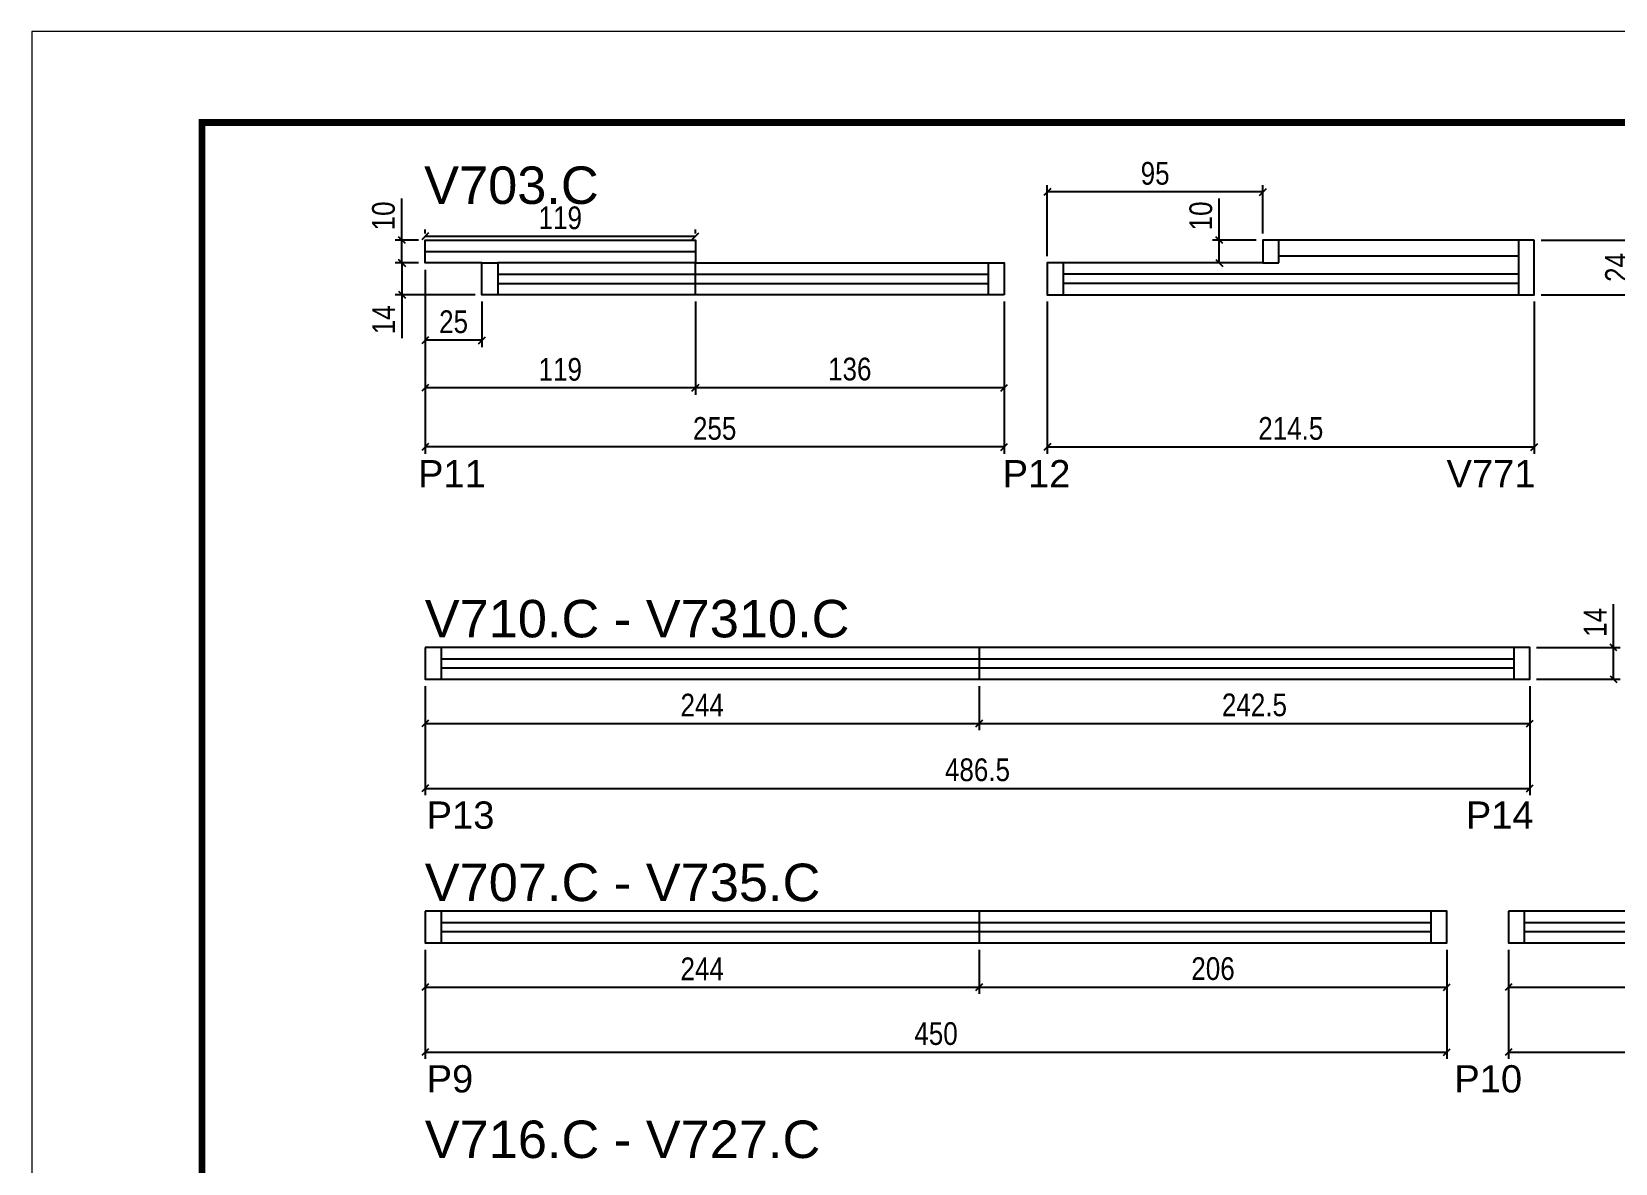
# Model space of a CAD drawing. Extents: x 1959 to 8212, y 239 to 4735.
# Drawn here: x 3557 to 4255, y 3088 to 3587 of the extents above; entities that cross this region are included whole.
import ezdxf

# ---------------------------------------------------------------- set-up
doc = ezdxf.new("R2010")
doc.units = 0
doc.linetypes.add('DASHED', pattern=[0.75, 0.5, -0.25])
for name, color, linetype in [('5', 5, 'Continuous'), ('COTA', 241, 'Continuous'), ('NOMENCLATURA', 7, 'Continuous'), ('Painéis', 200, 'Continuous'), ('SARR_2.2x10', 60, 'Continuous'), ('SARR_2.2x7', 40, 'Continuous'), ('SARR_EDITAR', 141, 'Continuous')]:
    doc.layers.add(name, color=color, linetype=linetype)
doc.layers.add('Folhas', color=255, linetype='Continuous', lineweight=9)
doc.layers.add('SARRAFO DE PRESSAO', color=251, linetype='DASHED', lineweight=9)
doc.styles.add('COTA TECNICA', font='techl___.ttf', dxfattribs={"height": 10})
doc.styles.add('COTA TECNICA-50', font='techl___.ttf', dxfattribs={"height": 10})
doc.styles.get("Standard").update_dxf_attribs({"font": 'arial.ttf'})
doc.dimstyles.new('COTA PAINEL-50', dxfattribs={"dimtxt": 10, "dimasz": 3, "dimexe": 3, "dimexo": 3, "dimgap": 3, "dimtad": 1, "dimdec": 1, "dimzin": 12, "dimdsep": 46, "dimtxsty": 'COTA TECNICA-50', "dimblk1": 'OBLIQUE', "dimblk2": 'OBLIQUE', "dimsah": 1, "dimcen": 0.9, "dimclrd": 4, "dimclre": 4, "dimclrt": 240, "dimadec": 1, "dimazin": 3, "dimtfac": 1, "dimtdec": 1, "dimtmove": 0, "dimatfit": 3, "dimfxl": 1, "dimtolj": 1, "dimtzin": 12, "dimarcsym": 0})
doc.dimstyles.new('PAINEL', dxfattribs={"dimtxt": 10, "dimasz": 3, "dimexe": 3, "dimexo": 3, "dimgap": 3, "dimtad": 1, "dimdec": 1, "dimzin": 12, "dimdsep": 46, "dimtxsty": 'COTA TECNICA', "dimblk1": 'OBLIQUE', "dimblk2": 'OBLIQUE', "dimsah": 1, "dimcen": 0.9, "dimclrd": 4, "dimclre": 4, "dimclrt": 240, "dimadec": 1, "dimazin": 3, "dimtfac": 1, "dimtdec": 1, "dimtmove": 0, "dimatfit": 3, "dimfxl": 1, "dimtolj": 1, "dimtzin": 12, "dimarcsym": 0})

# ---------------------------------------------------------------- blocks, each defined once
blk = doc.blocks.new('9999999999')
at = {"layer": 'Folhas'}
blk.add_lwpolyline([(98138.98, 34190.21), (99623.98, 34190.21), (99623.98, 35240.21), (98138.98, 35240.21)], close=True, dxfattribs=at)
at = {"layer": 'Folhas', "color": 30, "const_width": 3}
blk.add_lwpolyline([(98213.98, 34230.21), (99583.98, 34230.21), (99583.98, 35200.21), (98213.98, 35200.21)], close=True, dxfattribs=at)
blk = doc.blocks.new('_Oblique')
at = {"color": 0, "linetype": 'ByBlock', "lineweight": -2}
blk.add_line((-0.5, -0.5), (0.5, 0.5), dxfattribs=at)
blk = doc.blocks.new('*D17')
at = {"layer": 'COTA', "color": 4, "lineweight": -2, "transparency": 16777216}
for p, q in [((4004.6, 3467.77), (4004.6, 3400.7)), ((4219.1, 3467.77), (4219.1, 3400.7)), ((4004.6, 3403.7), (4219.1, 3403.7))]:
    blk.add_line(p, q, dxfattribs=at)
at = {"layer": 'Defpoints', "color": 0, "transparency": 16777216}
for p in [(4004.6, 3470.77), (4219.1, 3470.77), (4219.1, 3403.7)]:
    blk.add_point(p, dxfattribs=at)
at = {"layer": 'COTA', "color": 4, "lineweight": -2, "transparency": 16777216, "xscale": 3, "yscale": 3, "zscale": 3, "rotation": 180}
blk.add_blockref('_Oblique', (4004.6, 3403.7), dxfattribs=at)
at = {"layer": 'COTA', "color": 4, "lineweight": -2, "transparency": 16777216, "xscale": 3, "yscale": 3, "zscale": 3}
blk.add_blockref('_Oblique', (4219.1, 3403.7), dxfattribs=at)
at = {"layer": 'COTA', "color": 240, "transparency": 16777216, "insert": (4111.85, 3411.81), "char_height": 10, "attachment_point": 5, "style": 'COTA TECNICA'}
blk.add_mtext('\\A1;214.5', dxfattribs=at)
blk = doc.blocks.new('*D18')
at = {"layer": 'COTA', "color": 4, "lineweight": -2, "transparency": 16777216}
for p, q in [((3730.6, 3481.77), (3730.6, 3400.7)), ((3985.6, 3467.77), (3985.6, 3400.7)), ((3985.6, 3403.7), (3730.6, 3403.7))]:
    blk.add_line(p, q, dxfattribs=at)
at = {"layer": 'Defpoints', "color": 0, "transparency": 16777216}
for p in [(3730.6, 3484.77), (3985.6, 3470.77), (3730.6, 3403.7)]:
    blk.add_point(p, dxfattribs=at)
at = {"layer": 'COTA', "color": 4, "lineweight": -2, "transparency": 16777216, "xscale": 3, "yscale": 3, "zscale": 3, "rotation": 180}
blk.add_blockref('_Oblique', (3730.6, 3403.7), dxfattribs=at)
at = {"layer": 'COTA', "color": 4, "lineweight": -2, "transparency": 16777216, "xscale": 3, "yscale": 3, "zscale": 3}
blk.add_blockref('_Oblique', (3985.6, 3403.7), dxfattribs=at)
at = {"layer": 'COTA', "color": 240, "transparency": 16777216, "insert": (3858.1, 3411.81), "char_height": 10, "attachment_point": 5, "style": 'COTA TECNICA'}
blk.add_mtext('\\A1;255', dxfattribs=at)
blk = doc.blocks.new('*D19')
at = {"layer": 'COTA', "color": 4, "lineweight": -2, "transparency": 16777216}
for p, q in [((4222.1, 3494.77), (4266.37, 3494.77)), ((4263.37, 3470.77), (4263.37, 3494.77)), ((4222.1, 3470.77), (4266.37, 3470.77))]:
    blk.add_line(p, q, dxfattribs=at)
at = {"layer": 'Defpoints', "color": 0, "transparency": 16777216}
for p in [(4219.1, 3494.77), (4263.37, 3494.77), (4219.1, 3470.77)]:
    blk.add_point(p, dxfattribs=at)
at = {"layer": 'COTA', "color": 4, "lineweight": -2, "transparency": 16777216, "xscale": 3, "yscale": 3, "zscale": 3}
for p, rotation in [((4263.37, 3494.77), 90), ((4263.37, 3470.77), 270)]:
    blk.add_blockref('_Oblique', p, dxfattribs=dict(at, rotation=rotation))
at = {"layer": 'COTA', "color": 240, "transparency": 16777216, "insert": (4255.3, 3482.77), "char_height": 10, "attachment_point": 5, "rotation": 90, "style": 'COTA TECNICA'}
blk.add_mtext('\\A1;24', dxfattribs=at)
blk = doc.blocks.new('*D20')
at = {"layer": 'COTA', "color": 4, "lineweight": -2, "transparency": 16777216}
for p, q in [((3849.6, 3467.77), (3849.6, 3426.75)), ((3985.6, 3467.77), (3985.6, 3426.75)), ((3985.6, 3429.75), (3849.6, 3429.75))]:
    blk.add_line(p, q, dxfattribs=at)
at = {"layer": 'Defpoints', "color": 0, "transparency": 16777216}
for p in [(3849.6, 3470.77), (3985.6, 3470.77), (3849.6, 3429.75)]:
    blk.add_point(p, dxfattribs=at)
at = {"layer": 'COTA', "color": 4, "lineweight": -2, "transparency": 16777216, "xscale": 3, "yscale": 3, "zscale": 3, "rotation": 180}
blk.add_blockref('_Oblique', (3849.6, 3429.75), dxfattribs=at)
at = {"layer": 'COTA', "color": 4, "lineweight": -2, "transparency": 16777216, "xscale": 3, "yscale": 3, "zscale": 3}
blk.add_blockref('_Oblique', (3985.6, 3429.75), dxfattribs=at)
at = {"layer": 'COTA', "color": 240, "transparency": 16777216, "insert": (3917.6, 3437.97), "char_height": 10, "attachment_point": 5, "style": 'COTA TECNICA'}
blk.add_mtext('\\A1;136', dxfattribs=at)
blk = doc.blocks.new('*D21')
at = {"layer": 'COTA', "color": 4, "lineweight": -2, "transparency": 16777216}
for p, q in [((3730.6, 3481.77), (3730.6, 3426.75)), ((3849.6, 3467.77), (3849.6, 3426.75)), ((3849.6, 3429.75), (3730.6, 3429.75))]:
    blk.add_line(p, q, dxfattribs=at)
at = {"layer": 'Defpoints', "color": 0, "transparency": 16777216}
for p in [(3730.6, 3484.77), (3849.6, 3470.77), (3730.6, 3429.75)]:
    blk.add_point(p, dxfattribs=at)
at = {"layer": 'COTA', "color": 4, "lineweight": -2, "transparency": 16777216, "xscale": 3, "yscale": 3, "zscale": 3, "rotation": 180}
blk.add_blockref('_Oblique', (3730.6, 3429.75), dxfattribs=at)
at = {"layer": 'COTA', "color": 4, "lineweight": -2, "transparency": 16777216, "xscale": 3, "yscale": 3, "zscale": 3}
blk.add_blockref('_Oblique', (3849.6, 3429.75), dxfattribs=at)
at = {"layer": 'COTA', "color": 240, "transparency": 16777216, "insert": (3790.1, 3437.84), "char_height": 10, "attachment_point": 5, "style": 'COTA TECNICA'}
blk.add_mtext('\\A1;119', dxfattribs=at)
blk = doc.blocks.new('*D22')
at = {"layer": 'COTA', "color": 4, "lineweight": -2, "transparency": 16777216}
for p, q in [((3720.36, 3494.77), (3720.36, 3513.2)), ((3727.6, 3494.77), (3717.36, 3494.77)), ((3720.36, 3484.77), (3720.36, 3494.77)), ((3727.6, 3484.77), (3717.36, 3484.77))]:
    blk.add_line(p, q, dxfattribs=at)
at = {"layer": 'Defpoints', "color": 0, "transparency": 16777216}
for p in [(3720.36, 3494.77), (3730.6, 3494.77), (3730.6, 3484.77)]:
    blk.add_point(p, dxfattribs=at)
at = {"layer": 'COTA', "color": 4, "lineweight": -2, "transparency": 16777216, "xscale": 3, "yscale": 3, "zscale": 3}
for p, rotation in [((3720.36, 3494.77), 90), ((3720.36, 3484.77), 270)]:
    blk.add_blockref('_Oblique', p, dxfattribs=dict(at, rotation=rotation))
at = {"layer": 'COTA', "color": 240, "transparency": 16777216, "insert": (3712.26, 3505.49), "char_height": 10, "attachment_point": 5, "rotation": 90, "style": 'COTA TECNICA'}
blk.add_mtext('\\A1;10', dxfattribs=at)
blk = doc.blocks.new('*D23')
at = {"layer": 'COTA', "color": 4, "lineweight": -2, "transparency": 16777216}
for p, q in [((3730.6, 3497.77), (3730.6, 3499.51)), ((3730.6, 3496.51), (3849.6, 3496.51)), ((3849.6, 3497.77), (3849.6, 3499.51))]:
    blk.add_line(p, q, dxfattribs=at)
at = {"layer": 'Defpoints', "color": 0, "transparency": 16777216}
for p in [(3730.6, 3494.77), (3849.6, 3496.51), (3849.6, 3494.77)]:
    blk.add_point(p, dxfattribs=at)
at = {"layer": 'COTA', "color": 4, "lineweight": -2, "transparency": 16777216, "xscale": 3, "yscale": 3, "zscale": 3, "rotation": 180}
blk.add_blockref('_Oblique', (3730.6, 3496.51), dxfattribs=at)
at = {"layer": 'COTA', "color": 4, "lineweight": -2, "transparency": 16777216, "xscale": 3, "yscale": 3, "zscale": 3}
blk.add_blockref('_Oblique', (3849.6, 3496.51), dxfattribs=at)
at = {"layer": 'COTA', "color": 240, "transparency": 16777216, "insert": (3790.1, 3504.59), "char_height": 10, "attachment_point": 5, "style": 'COTA TECNICA'}
blk.add_mtext('\\A1;119', dxfattribs=at)
blk = doc.blocks.new('*D24')
at = {"layer": 'COTA', "color": 4, "lineweight": -2, "transparency": 16777216}
for p, q in [((4004.6, 3487.77), (4004.6, 3519.04)), ((4099.6, 3516.04), (4004.6, 3516.04)), ((4099.6, 3497.77), (4099.6, 3519.04))]:
    blk.add_line(p, q, dxfattribs=at)
at = {"layer": 'Defpoints', "color": 0, "transparency": 16777216}
for p in [(4004.6, 3516.04), (4099.6, 3494.77), (4004.6, 3484.77)]:
    blk.add_point(p, dxfattribs=at)
at = {"layer": 'COTA', "color": 4, "lineweight": -2, "transparency": 16777216, "xscale": 3, "yscale": 3, "zscale": 3, "rotation": 180}
blk.add_blockref('_Oblique', (4004.6, 3516.04), dxfattribs=at)
at = {"layer": 'COTA', "color": 4, "lineweight": -2, "transparency": 16777216, "xscale": 3, "yscale": 3, "zscale": 3}
blk.add_blockref('_Oblique', (4099.6, 3516.04), dxfattribs=at)
at = {"layer": 'COTA', "color": 240, "transparency": 16777216, "insert": (4052.1, 3524.17), "char_height": 10, "attachment_point": 5, "style": 'COTA TECNICA'}
blk.add_mtext('\\A1;95', dxfattribs=at)
blk = doc.blocks.new('*D25')
at = {"layer": 'COTA', "color": 4, "lineweight": -2, "transparency": 16777216}
for p, q in [((4080.37, 3494.77), (4080.37, 3513.2)), ((4096.6, 3494.77), (4077.37, 3494.77)), ((4080.37, 3484.77), (4080.37, 3494.77)), ((4096.6, 3484.77), (4077.37, 3484.77))]:
    blk.add_line(p, q, dxfattribs=at)
at = {"layer": 'Defpoints', "color": 0, "transparency": 16777216}
for p in [(4080.37, 3494.77), (4099.6, 3494.77), (4099.6, 3484.77)]:
    blk.add_point(p, dxfattribs=at)
at = {"layer": 'COTA', "color": 4, "lineweight": -2, "transparency": 16777216, "xscale": 3, "yscale": 3, "zscale": 3}
for p, rotation in [((4080.37, 3494.77), 90), ((4080.37, 3484.77), 270)]:
    blk.add_blockref('_Oblique', p, dxfattribs=dict(at, rotation=rotation))
at = {"layer": 'COTA', "color": 240, "transparency": 16777216, "insert": (4072.27, 3505.49), "char_height": 10, "attachment_point": 5, "rotation": 90, "style": 'COTA TECNICA'}
blk.add_mtext('\\A1;10', dxfattribs=at)
blk = doc.blocks.new('*D26')
at = {"layer": 'COTA', "color": 4, "lineweight": -2, "transparency": 16777216}
for p, q in [((3727.6, 3484.77), (3717.36, 3484.77)), ((3720.36, 3484.77), (3720.36, 3470.77)), ((3752.6, 3470.77), (3717.36, 3470.77)), ((3720.36, 3470.77), (3720.36, 3451.66))]:
    blk.add_line(p, q, dxfattribs=at)
at = {"layer": 'Defpoints', "color": 0, "transparency": 16777216}
for p in [(3730.6, 3484.77), (3720.36, 3470.77), (3755.6, 3470.77)]:
    blk.add_point(p, dxfattribs=at)
at = {"layer": 'COTA', "color": 4, "lineweight": -2, "transparency": 16777216, "xscale": 3, "yscale": 3, "zscale": 3}
for p, rotation in [((3720.36, 3484.77), 90), ((3720.36, 3470.77), 270)]:
    blk.add_blockref('_Oblique', p, dxfattribs=dict(at, rotation=rotation))
at = {"layer": 'COTA', "color": 240, "transparency": 16777216, "insert": (3712.29, 3459.71), "char_height": 10, "attachment_point": 5, "rotation": 90, "style": 'COTA TECNICA'}
blk.add_mtext('\\A1;14', dxfattribs=at)
blk = doc.blocks.new('*D27')
at = {"layer": 'COTA', "color": 4, "lineweight": -2, "transparency": 16777216}
for p, q in [((3730.6, 3481.77), (3730.6, 3447.7)), ((3755.6, 3467.77), (3755.6, 3447.7)), ((3755.6, 3450.7), (3730.6, 3450.7))]:
    blk.add_line(p, q, dxfattribs=at)
at = {"layer": 'Defpoints', "color": 0, "transparency": 16777216}
for p in [(3730.6, 3484.77), (3755.6, 3470.77), (3730.6, 3450.7)]:
    blk.add_point(p, dxfattribs=at)
at = {"layer": 'COTA', "color": 4, "lineweight": -2, "transparency": 16777216, "xscale": 3, "yscale": 3, "zscale": 3, "rotation": 180}
blk.add_blockref('_Oblique', (3730.6, 3450.7), dxfattribs=at)
at = {"layer": 'COTA', "color": 4, "lineweight": -2, "transparency": 16777216, "xscale": 3, "yscale": 3, "zscale": 3}
blk.add_blockref('_Oblique', (3755.6, 3450.7), dxfattribs=at)
at = {"layer": 'COTA', "color": 240, "transparency": 16777216, "insert": (3743.1, 3458.81), "char_height": 10, "attachment_point": 5, "style": 'COTA TECNICA'}
blk.add_mtext('\\A1;25', dxfattribs=at)
blk = doc.blocks.new('*D31')
at = {"layer": 'COTA', "color": 4, "linetype": 'ByBlock', "lineweight": -2, "transparency": 16777216}
for p, q in [((3730.6, 3298.41), (3730.6, 3250.32)), ((4217.1, 3298.41), (4217.1, 3250.32)), ((3730.6, 3253.32), (4217.1, 3253.32))]:
    blk.add_line(p, q, dxfattribs=at)
at = {"layer": 'Defpoints', "color": 0, "linetype": 'ByBlock', "transparency": 16777216}
for p in [(3730.6, 3301.41), (4217.1, 3301.41), (4217.1, 3253.32)]:
    blk.add_point(p, dxfattribs=at)
at = {"layer": 'COTA', "color": 4, "linetype": 'ByBlock', "lineweight": -2, "transparency": 16777216, "xscale": 3, "yscale": 3, "zscale": 3, "rotation": 180}
blk.add_blockref('_Oblique', (3730.6, 3253.32), dxfattribs=at)
at = {"layer": 'COTA', "color": 4, "linetype": 'ByBlock', "lineweight": -2, "transparency": 16777216, "xscale": 3, "yscale": 3, "zscale": 3}
blk.add_blockref('_Oblique', (4217.1, 3253.32), dxfattribs=at)
at = {"layer": 'COTA', "color": 240, "linetype": 'ByBlock', "transparency": 16777216, "insert": (3973.85, 3261.45), "char_height": 10, "attachment_point": 5, "style": 'COTA TECNICA-50'}
blk.add_mtext('\\A1;486.5', dxfattribs=at)
blk = doc.blocks.new('*D32')
at = {"layer": 'COTA', "color": 4, "lineweight": -2, "transparency": 16777216}
for p, q in [((3730.6, 3298.41), (3730.6, 3278.94)), ((3974.6, 3298.41), (3974.6, 3278.94)), ((3730.6, 3281.94), (3974.6, 3281.94))]:
    blk.add_line(p, q, dxfattribs=at)
at = {"layer": 'Defpoints', "color": 0, "transparency": 16777216}
for p in [(3730.6, 3301.41), (3974.6, 3301.41), (3974.6, 3281.94)]:
    blk.add_point(p, dxfattribs=at)
at = {"layer": 'COTA', "color": 4, "lineweight": -2, "transparency": 16777216, "xscale": 3, "yscale": 3, "zscale": 3, "rotation": 180}
blk.add_blockref('_Oblique', (3730.6, 3281.94), dxfattribs=at)
at = {"layer": 'COTA', "color": 4, "lineweight": -2, "transparency": 16777216, "xscale": 3, "yscale": 3, "zscale": 3}
blk.add_blockref('_Oblique', (3974.6, 3281.94), dxfattribs=at)
at = {"layer": 'COTA', "color": 240, "transparency": 16777216, "insert": (3852.6, 3290.02), "char_height": 10, "attachment_point": 5, "style": 'COTA TECNICA'}
blk.add_mtext('\\A1;244', dxfattribs=at)
blk = doc.blocks.new('*D33')
at = {"layer": 'COTA', "color": 4, "lineweight": -2, "transparency": 16777216}
for p, q in [((3974.6, 3298.41), (3974.6, 3278.94)), ((4217.1, 3298.41), (4217.1, 3278.94)), ((3974.6, 3281.94), (4217.1, 3281.94))]:
    blk.add_line(p, q, dxfattribs=at)
at = {"layer": 'Defpoints', "color": 0, "transparency": 16777216}
for p in [(3974.6, 3301.41), (4217.1, 3301.41), (4217.1, 3281.94)]:
    blk.add_point(p, dxfattribs=at)
at = {"layer": 'COTA', "color": 4, "lineweight": -2, "transparency": 16777216, "xscale": 3, "yscale": 3, "zscale": 3, "rotation": 180}
blk.add_blockref('_Oblique', (3974.6, 3281.94), dxfattribs=at)
at = {"layer": 'COTA', "color": 4, "lineweight": -2, "transparency": 16777216, "xscale": 3, "yscale": 3, "zscale": 3}
blk.add_blockref('_Oblique', (4217.1, 3281.94), dxfattribs=at)
at = {"layer": 'COTA', "color": 240, "transparency": 16777216, "insert": (4095.85, 3290.05), "char_height": 10, "attachment_point": 5, "style": 'COTA TECNICA'}
blk.add_mtext('\\A1;242.5', dxfattribs=at)
blk = doc.blocks.new('*D34')
at = {"layer": 'COTA', "color": 4, "lineweight": -2, "transparency": 16777216}
for p, q in [((4253.99, 3315.41), (4253.99, 3334.52)), ((4220.1, 3315.41), (4256.99, 3315.41)), ((4253.99, 3301.41), (4253.99, 3315.41)), ((4220.1, 3301.41), (4256.99, 3301.41))]:
    blk.add_line(p, q, dxfattribs=at)
at = {"layer": 'Defpoints', "color": 0, "transparency": 16777216}
for p in [(4217.1, 3315.41), (4253.99, 3315.41), (4217.1, 3301.41)]:
    blk.add_point(p, dxfattribs=at)
at = {"layer": 'COTA', "color": 4, "lineweight": -2, "transparency": 16777216, "xscale": 3, "yscale": 3, "zscale": 3}
for p, rotation in [((4253.99, 3315.41), 90), ((4253.99, 3301.41), 270)]:
    blk.add_blockref('_Oblique', p, dxfattribs=dict(at, rotation=rotation))
at = {"layer": 'COTA', "color": 240, "transparency": 16777216, "insert": (4245.91, 3326.46), "char_height": 10, "attachment_point": 5, "rotation": 90, "style": 'COTA TECNICA'}
blk.add_mtext('\\A1;14', dxfattribs=at)
blk = doc.blocks.new('*D35')
at = {"layer": 'COTA', "color": 4, "linetype": 'ByBlock', "lineweight": -2, "transparency": 16777216}
for p, q in [((3730.6, 3182.24), (3730.6, 3134.15)), ((4180.6, 3182.24), (4180.6, 3134.15)), ((3730.6, 3137.15), (4180.6, 3137.15))]:
    blk.add_line(p, q, dxfattribs=at)
at = {"layer": 'Defpoints', "color": 0, "linetype": 'ByBlock', "transparency": 16777216}
for p in [(3730.6, 3185.24), (4180.6, 3185.24), (4180.6, 3137.15)]:
    blk.add_point(p, dxfattribs=at)
at = {"layer": 'COTA', "color": 4, "linetype": 'ByBlock', "lineweight": -2, "transparency": 16777216, "xscale": 3, "yscale": 3, "zscale": 3, "rotation": 180}
blk.add_blockref('_Oblique', (3730.6, 3137.15), dxfattribs=at)
at = {"layer": 'COTA', "color": 4, "linetype": 'ByBlock', "lineweight": -2, "transparency": 16777216, "xscale": 3, "yscale": 3, "zscale": 3}
blk.add_blockref('_Oblique', (4180.6, 3137.15), dxfattribs=at)
at = {"layer": 'COTA', "color": 240, "linetype": 'ByBlock', "transparency": 16777216, "insert": (3955.6, 3145.26), "char_height": 10, "attachment_point": 5, "style": 'COTA TECNICA-50'}
blk.add_mtext('\\A1;450', dxfattribs=at)
blk = doc.blocks.new('*D36')
at = {"layer": 'COTA', "color": 4, "lineweight": -2, "transparency": 16777216}
for p, q in [((3730.6, 3182.24), (3730.6, 3162.77)), ((3974.6, 3182.24), (3974.6, 3162.77)), ((3730.6, 3165.77), (3974.6, 3165.77))]:
    blk.add_line(p, q, dxfattribs=at)
at = {"layer": 'Defpoints', "color": 0, "transparency": 16777216}
for p in [(3730.6, 3185.24), (3974.6, 3185.24), (3974.6, 3165.77)]:
    blk.add_point(p, dxfattribs=at)
at = {"layer": 'COTA', "color": 4, "lineweight": -2, "transparency": 16777216, "xscale": 3, "yscale": 3, "zscale": 3, "rotation": 180}
blk.add_blockref('_Oblique', (3730.6, 3165.77), dxfattribs=at)
at = {"layer": 'COTA', "color": 4, "lineweight": -2, "transparency": 16777216, "xscale": 3, "yscale": 3, "zscale": 3}
blk.add_blockref('_Oblique', (3974.6, 3165.77), dxfattribs=at)
at = {"layer": 'COTA', "color": 240, "transparency": 16777216, "insert": (3852.6, 3173.85), "char_height": 10, "attachment_point": 5, "style": 'COTA TECNICA'}
blk.add_mtext('\\A1;244', dxfattribs=at)
blk = doc.blocks.new('*D37')
at = {"layer": 'COTA', "color": 4, "lineweight": -2, "transparency": 16777216}
for p, q in [((3974.6, 3182.24), (3974.6, 3162.77)), ((4180.6, 3182.24), (4180.6, 3162.77)), ((3974.6, 3165.77), (4180.6, 3165.77))]:
    blk.add_line(p, q, dxfattribs=at)
at = {"layer": 'Defpoints', "color": 0, "transparency": 16777216}
for p in [(3974.6, 3185.24), (4180.6, 3185.24), (4180.6, 3165.77)]:
    blk.add_point(p, dxfattribs=at)
at = {"layer": 'COTA', "color": 4, "lineweight": -2, "transparency": 16777216, "xscale": 3, "yscale": 3, "zscale": 3, "rotation": 180}
blk.add_blockref('_Oblique', (3974.6, 3165.77), dxfattribs=at)
at = {"layer": 'COTA', "color": 4, "lineweight": -2, "transparency": 16777216, "xscale": 3, "yscale": 3, "zscale": 3}
blk.add_blockref('_Oblique', (4180.6, 3165.77), dxfattribs=at)
at = {"layer": 'COTA', "color": 240, "transparency": 16777216, "insert": (4077.6, 3173.88), "char_height": 10, "attachment_point": 5, "style": 'COTA TECNICA'}
blk.add_mtext('\\A1;206', dxfattribs=at)
blk = doc.blocks.new('*D38')
at = {"layer": 'COTA', "color": 4, "linetype": 'ByBlock', "lineweight": -2, "transparency": 16777216}
for p, q in [((4207.71, 3182.24), (4207.71, 3134.15)), ((4653.71, 3182.24), (4653.71, 3134.15)), ((4207.71, 3137.15), (4653.71, 3137.15))]:
    blk.add_line(p, q, dxfattribs=at)
at = {"layer": 'Defpoints', "color": 0, "linetype": 'ByBlock', "transparency": 16777216}
for p in [(4207.71, 3185.24), (4653.71, 3185.24), (4653.71, 3137.15)]:
    blk.add_point(p, dxfattribs=at)
at = {"layer": 'COTA', "color": 4, "linetype": 'ByBlock', "lineweight": -2, "transparency": 16777216, "xscale": 3, "yscale": 3, "zscale": 3, "rotation": 180}
blk.add_blockref('_Oblique', (4207.71, 3137.15), dxfattribs=at)
at = {"layer": 'COTA', "color": 4, "linetype": 'ByBlock', "lineweight": -2, "transparency": 16777216, "xscale": 3, "yscale": 3, "zscale": 3}
blk.add_blockref('_Oblique', (4653.71, 3137.15), dxfattribs=at)
at = {"layer": 'COTA', "color": 240, "linetype": 'ByBlock', "transparency": 16777216, "insert": (4430.71, 3145.26), "char_height": 10, "attachment_point": 5, "style": 'COTA TECNICA-50'}
blk.add_mtext('\\A1;446', dxfattribs=at)
blk = doc.blocks.new('*D39')
at = {"layer": 'COTA', "color": 4, "lineweight": -2, "transparency": 16777216}
for p, q in [((4207.71, 3182.24), (4207.71, 3162.77)), ((4451.71, 3182.24), (4451.71, 3162.77)), ((4207.71, 3165.77), (4451.71, 3165.77))]:
    blk.add_line(p, q, dxfattribs=at)
at = {"layer": 'Defpoints', "color": 0, "transparency": 16777216}
for p in [(4207.71, 3185.24), (4451.71, 3185.24), (4451.71, 3165.77)]:
    blk.add_point(p, dxfattribs=at)
at = {"layer": 'COTA', "color": 4, "lineweight": -2, "transparency": 16777216, "xscale": 3, "yscale": 3, "zscale": 3, "rotation": 180}
blk.add_blockref('_Oblique', (4207.71, 3165.77), dxfattribs=at)
at = {"layer": 'COTA', "color": 4, "lineweight": -2, "transparency": 16777216, "xscale": 3, "yscale": 3, "zscale": 3}
blk.add_blockref('_Oblique', (4451.71, 3165.77), dxfattribs=at)
at = {"layer": 'COTA', "color": 240, "transparency": 16777216, "insert": (4329.71, 3173.85), "char_height": 10, "attachment_point": 5, "style": 'COTA TECNICA'}
blk.add_mtext('\\A1;244', dxfattribs=at)

msp = doc.modelspace()

# ---------------------------------------------------------------- linework, layer by layer
at = {"layer": 'COTA'}
for p, q in [((3755.6, 3484.77), (3762.6, 3484.77)), ((3849.6, 3484.77), (3762.6, 3484.77)), ((4099.6, 3484.77), (4106.6, 3484.77))]:
    msp.add_line(p, q, dxfattribs=at)
at = {"layer": 'Painéis', "linetype": 'ByBlock'}
for p, q in [((3849.6, 3470.77), (3849.6, 3484.77)), ((3974.6, 3315.41), (3974.6, 3301.41)), ((3974.6, 3199.24), (3974.6, 3185.24))]:
    msp.add_line(p, q, dxfattribs=at)
for points in [[(3985.6, 3470.77), (3755.6, 3470.77), (3755.6, 3484.77), (3730.6, 3484.77), (3730.6, 3494.77), (3849.6, 3494.77), (3849.6, 3484.77), (3985.6, 3484.77), (3985.6, 3470.77)], [(4219.1, 3494.77), (4099.6, 3494.77), (4099.6, 3484.77), (4004.6, 3484.77), (4004.6, 3470.77), (4219.1, 3470.77), (4219.1, 3494.77)]]:
    msp.add_lwpolyline(points, dxfattribs=at)
for points in [[(3730.6, 3315.41), (3730.6, 3301.41), (4217.1, 3301.41), (4217.1, 3315.41)], [(3730.6, 3199.24), (3730.6, 3185.24), (4180.6, 3185.24), (4180.6, 3199.24)], [(4207.71, 3199.24), (4207.71, 3185.24), (4653.71, 3185.24), (4653.71, 3199.24)]]:
    msp.add_lwpolyline(points, close=True, dxfattribs=at)
at = {"layer": 'SARR_2.2x10'}
msp.add_line((3730.6, 3489.77), (3849.6, 3489.77), dxfattribs=at)
at = {"layer": 'SARR_2.2x7', "linetype": 'Continuous'}
for p, q in [((4106.6, 3484.77), (4106.6, 3494.77)), ((4212.1, 3494.77), (4212.1, 3470.77)), ((4212.1, 3487.77), (4106.6, 3487.77)), ((3762.6, 3484.77), (3762.6, 3470.77)), ((3978.6, 3484.77), (3978.6, 3470.77)), ((4011.6, 3484.77), (4011.6, 3470.77)), ((3737.6, 3315.41), (3737.6, 3301.41)), ((4210.1, 3315.41), (4210.1, 3301.41)), ((3737.6, 3199.24), (3737.6, 3185.24)), ((4173.6, 3199.24), (4173.6, 3185.24)), ((4214.71, 3199.24), (4214.71, 3185.24))]:
    msp.add_line(p, q, dxfattribs=at)
at = {"layer": 'SARR_EDITAR', "linetype": 'Continuous'}
for p, q in [((3762.6, 3479.77), (3978.6, 3479.77)), ((3762.6, 3475.77), (3978.6, 3475.77)), ((4212.1, 3479.77), (4011.6, 3479.77)), ((4212.1, 3475.77), (4011.6, 3475.77)), ((3737.6, 3310.41), (4210.1, 3310.41)), ((3737.6, 3306.41), (4210.1, 3306.41)), ((3737.6, 3194.24), (4173.6, 3194.24)), ((3737.6, 3190.24), (4173.6, 3190.24)), ((4214.71, 3194.24), (4646.71, 3194.24)), ((4214.71, 3190.24), (4646.71, 3190.24))]:
    msp.add_line(p, q, dxfattribs=at)

# ---------------------------------------------------------------- block references
at = {"layer": 'SARRAFO DE PRESSAO', "color": 6, "linetype": 'ByBlock'}
msp.add_blockref('9999999999', (-94581.71, -31653.56), dxfattribs=at)

# ---------------------------------------------------------------- texts
at = {"layer": '5', "linetype": 'Continuous'}
for s, p in [('P11', (3727.47, 3385.94)), ('P12', (3984.94, 3385.94)), ('V771', (4180.46, 3385.94)), ('P13', (3731.25, 3235.57)), ('P14', (4188.96, 3235.57)), ('P9', (3731.25, 3119.4)), ('P10', (4183.9, 3119.4))]:
    msp.add_text(s, height=12, rotation=359.99996, dxfattribs=at).set_placement(p)
at = {"layer": 'NOMENCLATURA', "linetype": 'Continuous'}
for s, p in [('V703.C', (3730.13, 3510.76)), ('V710.C - V7310.C', (3730.4, 3319.84)), ('V707.C - V735.C', (3730.4, 3203.68)), ('V716.C - V727.C', (3730.4, 3090.51))]:
    msp.add_text(s, height=16.5, dxfattribs=at).set_placement(p)

# ---------------------------------------------------------------- dimensions: what is measured, and where the dimension line sits
at = {"layer": 'COTA'}
for base, p1, p2, angle, picture, middle in [((4004.6, 3516.04), (4099.6, 3494.77), (4004.6, 3484.77), 180, '*D24', (4052.1, 3524.17)), ((3720.36, 3494.77), (3730.6, 3484.77), (3730.6, 3494.77), 90, '*D22', (3712.26, 3505.49)), ((3849.6, 3496.51), (3730.6, 3494.77), (3849.6, 3494.77), 180, '*D23', (3790.1, 3504.59)), ((4080.37, 3494.77), (4099.6, 3484.77), (4099.6, 3494.77), 90, '*D25', (4072.27, 3505.49)), ((4263.37, 3494.77), (4219.1, 3470.77), (4219.1, 3494.77), 90, '*D19', (4255.3, 3482.77)), ((3720.36, 3470.77), (3730.6, 3484.77), (3755.6, 3470.77), 90, '*D26', (3712.29, 3459.71)), ((3730.6, 3403.7), (3985.6, 3470.77), (3730.6, 3484.77), 180, '*D18', (3858.1, 3411.81)), ((3730.6, 3450.7), (3755.6, 3470.77), (3730.6, 3484.77), 180, '*D27', (3743.1, 3458.81)), ((3849.6, 3429.75), (3985.6, 3470.77), (3849.6, 3470.77), 180, '*D20', (3917.6, 3437.97)), ((4219.1, 3403.7), (4004.6, 3470.77), (4219.1, 3470.77), 180, '*D17', (4111.85, 3411.81)), ((4253.99, 3315.41), (4217.1, 3301.41), (4217.1, 3315.41), 90, '*D34', (4245.91, 3326.46))]:
    dim = msp.add_linear_dim(base=base, p1=p1, p2=p2, angle=angle, dimstyle='PAINEL', dxfattribs=at)
    dim.commit()
    dim.dimension.update_dxf_attribs({"geometry": picture, "text_midpoint": middle})
dim = msp.add_linear_dim(base=(3730.6, 3429.75), p1=(3849.6, 3470.77), p2=(3730.6, 3484.77), angle=180, dimstyle='PAINEL', override={"dimtmove": 1}, dxfattribs=at)
dim.commit()
dim.dimension.update_dxf_attribs({"geometry": '*D21', "text_midpoint": (3790.1, 3437.84)})
at = {"layer": 'COTA', "color": 1, "linetype": 'ByBlock'}
for base, p1, p2, picture, middle in [((4217.1, 3253.32), (3730.6, 3301.41), (4217.1, 3301.41), '*D31', (3973.85, 3261.45)), ((4180.6, 3137.15), (3730.6, 3185.24), (4180.6, 3185.24), '*D35', (3955.6, 3145.26)), ((4653.71, 3137.15), (4207.71, 3185.24), (4653.71, 3185.24), '*D38', (4430.71, 3145.26))]:
    dim = msp.add_linear_dim(base=base, p1=p1, p2=p2, dimstyle='COTA PAINEL-50', override={"dimarcsym": 1}, dxfattribs=at)
    dim.commit()
    dim.dimension.update_dxf_attribs({"geometry": picture, "text_midpoint": middle})
at = {"layer": 'COTA'}
for base, p1, p2, picture, middle in [((3974.6, 3281.94), (3730.6, 3301.41), (3974.6, 3301.41), '*D32', (3852.6, 3290.02)), ((3974.6, 3165.77), (3730.6, 3185.24), (3974.6, 3185.24), '*D36', (3852.6, 3173.85)), ((4451.71, 3165.77), (4207.71, 3185.24), (4451.71, 3185.24), '*D39', (4329.71, 3173.85))]:
    dim = msp.add_linear_dim(base=base, p1=p1, p2=p2, dimstyle='PAINEL', dxfattribs=at)
    dim.commit()
    dim.dimension.update_dxf_attribs({"geometry": picture, "text_midpoint": middle})
for base, p1, p2, picture, middle in [((4217.1, 3281.94), (3974.6, 3301.41), (4217.1, 3301.41), '*D33', (4095.85, 3290.05)), ((4180.6, 3165.77), (3974.6, 3185.24), (4180.6, 3185.24), '*D37', (4077.6, 3173.88))]:
    dim = msp.add_linear_dim(base=base, p1=p1, p2=p2, dimstyle='PAINEL', override={"dimtmove": 1}, dxfattribs=at)
    dim.commit()
    dim.dimension.update_dxf_attribs({"geometry": picture, "text_midpoint": middle})

doc.saveas('drawing.dxf')
